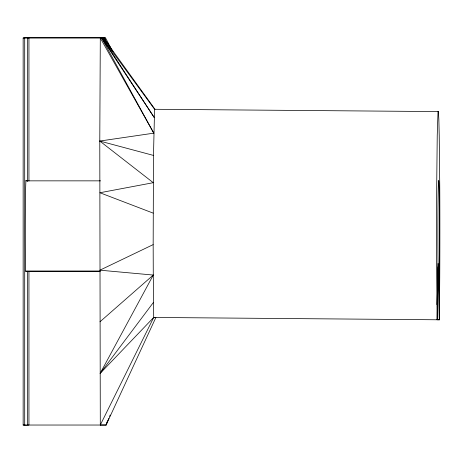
<?xml version="1.0" encoding="UTF-8"?>
<svg xmlns="http://www.w3.org/2000/svg" width="463" height="463" viewBox="0 0 463 463"><rect width="100%" height="100%" fill="white"/><g stroke="black" fill="none" stroke-linecap="round" stroke-linejoin="round"><path stroke-width="0.69" d="M26.634 425.26L23.15 425.034L23.15 37.972L25.477 37.74M27.404 271.26L27.404 425.254L28.943 425.034L28.949 271.364M27.41 181.612L27.41 37.74L26.634 37.74M153.166 244.62L153.49 155.423L154.578 109.28L102.236 37.74L154.162 117.423L101.513 37.74L100.297 37.972L99.782 141.053L100.297 425.034L106.085 425.034L155.881 317.502L153.699 317.45L100.13 373.415L153.276 275.057L153.166 244.62L99.915 270.178L153.276 275.057L153.699 317.45L100.297 425.034M438.015 272.58L438.102 266.885L437.859 273.98M438.044 266.885L438.05 263.43A51.619 0.77 90 0 1 438.143 193.956A51.619 0.77 90 0 1 439.184 193.991A51.619 0.77 90 0 1 439.271 263.47L439.335 287.263M439.526 304.723L439.74 277.453A131.77 1.968 90 0 0 439.74 185.09L439.225 135.52L438.855 119.755L438.444 111.583L438.015 111.571L437.234 135.445L436.719 184.986A131.77 1.968 90 0 0 436.713 277.343L437.136 319.736L439.323 319.794L439.271 263.47L439.306 275.363M437.674 284.531L438.05 263.43L439.323 319.794L153.699 317.45M437.136 319.736L438.166 271.173L439.155 271.185L439.219 272.429L439.19 269.107M436.927 304.631L438.166 271.173L438.102 271.874M23.15 425.034L106.085 425.034L107.462 420.925M106.085 425.034L108.805 418.367M109.621 416.37L110.165 415.039M100.13 373.415L153.49 302.345M99.967 321.797L153.276 275.057M153.166 213.119L99.915 192.747L153.276 182.694L99.782 141.053L153.791 133.159L101.513 37.74M106.941 43.181L103.394 37.74L105.57 37.972L111.635 49.477M112.989 51.63L104.036 37.74L24.701 37.746L24.707 425.26M23.15 37.972L105.57 37.972M25.957 180.848L100.587 180.854M26.16 180.854A51.619 0.77 90 0 0 25.39 206.197A51.619 0.77 90 0 0 25.448 263.43L25.563 271.173L99.991 271.173M100.257 271.185L25.563 271.173M437.714 271.185L439.155 271.185L439.323 319.794M438.444 111.583L154.578 109.28L155.001 109.297L103.394 37.74M27.41 37.74L28.943 37.972L28.949 181.045M99.782 141.053L153.49 155.423M100.297 37.972L153.791 133.159M104.036 37.74L106.432 42.168"/></g></svg>
